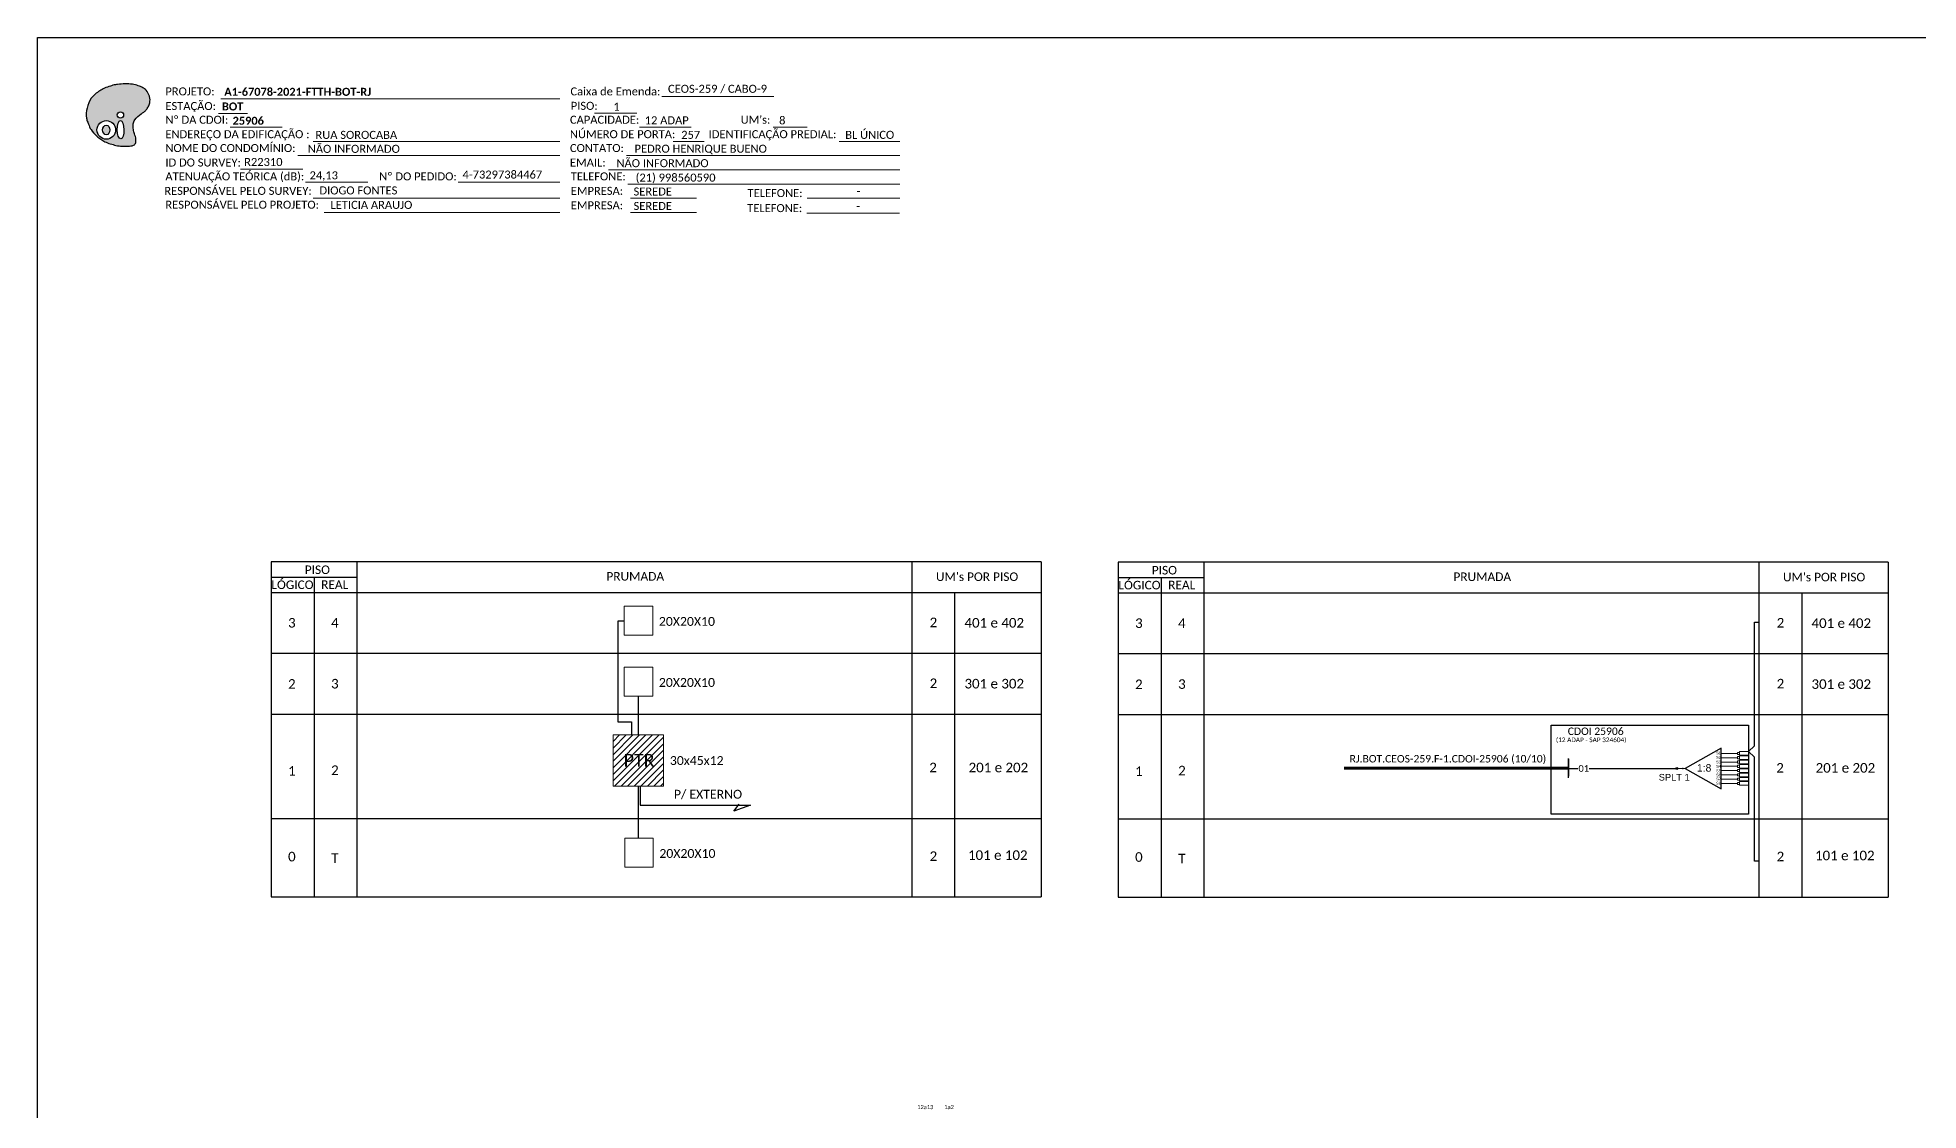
# Model space of a CAD drawing. Extents: x -4 to 837, y 1 to 595.
# Drawn here: x -4 to 502, y 307 to 595 of the extents above; entities that cross this region are included whole.
import ezdxf
from ezdxf.enums import TextEntityAlignment as Align

# ---------------------------------------------------------------- set-up
doc = ezdxf.new("R2010")
doc.units = 0
doc.styles.add('ARIAL', font='arial.ttf')
doc.styles.add('WMF-Calibri0', font='calibri.ttf')
doc.styles.add('WMF-Calibri1', font='calibrib.ttf')

# ---------------------------------------------------------------- blocks, each defined once
blk = doc.blocks.new('OI')
h = blk.add_hatch(color=40)
edge = h.paths.add_edge_path()
edge.add_spline(control_points=[(4.35, -0.67), (3.92, -0.99), (3.26, -1.5), (2.81, -2.59), (2.9, -3.5), (3.06, -4.27), (3.31, -4.85), (3.37, -5.39), (3.4, -5.88), (3.2, -6.4), (2.54, -6.61), (1.65, -6.63), (0.55, -6.67), (-0.56, -6.42), (-1.61, -6.14), (-2.77, -5.61), (-3.92, -4.77), (-4.89, -3.7), (-5.34, -2.65), (-5.6, -1.94), (-5.85, -0.96), (-5.71, 0.47), (-5.1, 2.02), (-4.14, 3.02), (-3.3, 3.61), (-2.37, 4.16), (-1.36, 4.44), (-0.56, 4.7), (0.79, 4.85), (2.24, 4.97), (3.79, 4.57), (4.67, 4.21), (5.44, 3.65), (5.76, 2.99), (6.03, 2.21), (6.01, 1.46), (5.72, 0.64), (5.31, 0.08), (4.88, -0.38), (4.51, -0.55), (4.35, -0.67)], knot_values=[0, 0, 0, 0, 1.60434, 2.417191, 3.427595, 4.282808, 4.776746, 5.304182, 5.888771, 6.258406, 6.858137, 7.79129, 8.986195, 10.124242, 11.187857, 12.242908, 13.953784, 15.414161, 16.515391, 17.349188, 17.675853, 19.552021, 21.515531, 22.568638, 23.63245, 24.621084, 25.782718, 26.745347, 27.142653, 29.870543, 31.004649, 31.921532, 32.709589, 33.801391, 34.042471, 35.192333, 35.971461, 36.628871, 37.254359, 37.836911, 37.836911, 37.836911, 37.836911], degree=3, periodic=0)
h.paths.add_polyline_path([(1.13, -0.87, -1), (-0.04, -0.87, -1)], flags=16)
edge = h.paths.add_edge_path(flags=16)
edge.add_ellipse((0.56, -3.59), major_axis=(-0.02, 1.71), ratio=0.361305, start_angle=0, end_angle=360)
h.paths.add_polyline_path([(-0.36, -3.62, -1), (-3.8, -3.62, -1)], flags=16)
edge = h.paths.add_edge_path(flags=0)
edge.add_ellipse((-2.08, -3.62), major_axis=(0, 0.885), ratio=0.758294, start_angle=0, end_angle=360)
at = {"color": 40}
for centre, radius in [((-2.08, -3.62), 1.72), ((0.54, -0.87), 0.587)]:
    blk.add_circle(centre, radius, dxfattribs=at)
blk.add_ellipse((-2.08, -3.62), major_axis=(0, 0.885), ratio=0.758294, start_param=-3.141592653589792, end_param=3.141592653589792, dxfattribs=at)
blk.add_ellipse((0.56, -3.59), major_axis=(-0.02, 1.71), ratio=0.361305, dxfattribs=at)
at = {"color": 40, "start_tangent": (-0.800898, -0.598801), "end_tangent": (-0.800898, -0.598801)}
blk.add_spline([(4.35, -0.67), (3.2, -1.78), (2.9, -2.54), (2.92, -3.55), (3.12, -4.38), (3.28, -4.85), (3.37, -5.37), (3.35, -5.95), (3.2, -6.29), (2.66, -6.55), (1.73, -6.63), (0.54, -6.62), (-0.58, -6.41), (-1.6, -6.11), (-2.56, -5.67), (-3.95, -4.67), (-4.89, -3.56), (-5.37, -2.56), (-5.64, -1.78), (-5.72, -1.46), (-5.63, 0.42), (-4.84, 2.22), (-4.13, 2.99), (-3.27, 3.62), (-2.4, 4.09), (-1.3, 4.47), (-0.37, 4.72), (0.02, 4.77), (2.75, 4.8), (3.85, 4.53), (4.69, 4.16), (5.31, 3.68), (5.85, 2.73), (5.93, 2.5), (5.94, 1.35), (5.67, 0.62), (5.29, 0.08), (4.84, -0.36), (4.35, -0.67)], degree=3, dxfattribs=at)
blk = doc.blocks.new('SPLT_1-8_SC-APC')
at = {"color": 1}
blk.add_lwpolyline([(-7.37, -2.1), (-17.04, -7.55), (-7.37, -13), (-7.37, -2.1)], dxfattribs=at)
at = {"color": 3, "lineweight": 0}
for points in [[(-2.99, -3.51), (-7.37, -3.51)], [(-7.37, -4.66), (-2.99, -4.66)], [(-2.41, -3.02), (-2.41, -4)], [(-2.41, -3.02), (0, -3.02)], [(-2.41, -4), (0, -4)], [(-2.41, -4.17), (-2.41, -5.16)], [(-2.41, -4.17), (0, -4.17)], [(-7.37, -5.82), (-2.99, -5.82)], [(-7.37, -6.97), (-2.99, -6.97)], [(-7.37, -8.12), (-2.99, -8.12)], [(-7.37, -9.28), (-2.99, -9.28)], [(-2.41, -5.16), (0, -5.16)], [(-2.41, -5.32), (-2.41, -6.31)], [(-2.41, -5.32), (0, -5.32)], [(-2.41, -6.31), (0, -6.31)], [(-2.41, -6.48), (-2.41, -7.46)], [(-2.41, -6.48), (0, -6.48)], [(-2.41, -7.46), (0, -7.46)], [(-2.41, -7.63), (-2.41, -8.62)], [(-2.41, -7.63), (0, -7.63)], [(-2.41, -8.62), (0, -8.62)], [(-2.41, -8.78), (-2.41, -9.77)], [(-2.41, -8.78), (0, -8.78)], [(-2.41, -9.77), (0, -9.77)], [(-2.41, -9.94), (-2.41, -10.92)], [(-2.41, -9.94), (0, -9.94)], [(-7.37, -10.43), (-2.99, -10.43)], [(-7.37, -11.58), (-2.99, -11.58)], [(-2.41, -10.92), (0, -10.92)], [(-2.41, -11.09), (-2.41, -12.08)], [(-2.41, -11.09), (0, -11.09)], [(-2.41, -12.08), (0, -12.08)]]:
    blk.add_lwpolyline(points, dxfattribs=at)
for points in [[(-2.99, -3.22), (-2.41, -3.22), (-2.41, -3.8), (-2.99, -3.8)], [(-2.99, -4.38), (-2.41, -4.38), (-2.41, -4.95), (-2.99, -4.95)], [(-2.99, -5.53), (-2.41, -5.53), (-2.41, -6.1), (-2.99, -6.1)], [(-2.99, -6.68), (-2.41, -6.68), (-2.41, -7.26), (-2.99, -7.26)], [(-2.99, -7.84), (-2.41, -7.84), (-2.41, -8.41), (-2.99, -8.41)], [(-2.99, -8.99), (-2.41, -8.99), (-2.41, -9.56), (-2.99, -9.56)], [(-2.99, -10.14), (-2.41, -10.14), (-2.41, -10.72), (-2.99, -10.72)], [(-2.99, -11.3), (-2.41, -11.3), (-2.41, -11.87), (-2.99, -11.87)]]:
    blk.add_lwpolyline(points, close=True, dxfattribs=at)
at = {"color": 1, "lineweight": 0}
blk.add_lwpolyline([(-17.04, -7.55), (-19.26, -7.55)], dxfattribs=at)
at = {"color": 1, "style": 'ARIAL'}
for s, height, p in [('S1', 0.75, (-8.74, -3.78)), ('S2', 0.75, (-8.74, -4.97)), ('1:8', 2, (-13.91, -8.4)), ('S3', 0.75, (-8.74, -6.18)), ('S4', 0.75, (-8.74, -7.36)), ('S5', 0.75, (-8.74, -8.57)), ('S6', 0.75, (-8.74, -9.69)), ('S7', 0.75, (-8.74, -10.78)), ('S8', 0.75, (-8.74, -11.9))]:
    blk.add_text(s, height=height, dxfattribs=at).set_placement(p)
blk = doc.blocks.new('SPLITTER_')
blk.add_point((0, 0))
at = {"style": 'ARIAL', "flags": 4}
blk.add_attdef('SPLT', (0, -3.26), '', height=1.5, dxfattribs=at)

msp = doc.modelspace()

# ---------------------------------------------------------------- hatches: boundary and pattern name
h = msp.add_hatch()
h.set_pattern_fill('ANSI31', color=1, scale=10, style=0)
h.set_pattern_definition([(45, (-460.7368, 10.0367), (-0.8838835, 0.8838835), [])])
h.paths.add_polyline_path([(150.88, 394), (164.45, 394), (164.45, 407.76), (150.88, 407.76)])
h.paths.add_polyline_path([(152.89, 398.35), (162.97, 398.35), (162.97, 403.5), (152.89, 403.5)], flags=24)
h = msp.add_hatch(color=3)
h.dxf.hatch_style = 1
edge = h.paths.add_edge_path()
edge.add_arc((436.9, 398.75), 0.256, 0, 360)
h = msp.add_hatch()
h.set_pattern_fill('ANSI31', color=1, scale=10, style=0)
h.set_pattern_definition([(45, (-457.8024, -17.5247), (-0.8838835, 0.8838835), [])])
h.paths.add_polyline_path([(156.27, 370.79), (165.7, 370.79), (165.7, 375.94), (156.27, 375.94)], flags=9)

# ---------------------------------------------------------------- linework, layer by layer
at = {"color": 3}
for p, q in [((157.73, 407.76), (157.73, 418.18)), ((157.73, 380.09), (157.73, 394))]:
    msp.add_line(p, q, dxfattribs=at)
at = {"color": 1}
msp.add_line((407.75, 401.3), (407.75, 396.72), dxfattribs=at)
msp.add_lwpolyline([(-3.83, 595.26), (837.17, 595.26), (837.17, 1.26), (-3.83, 1.26)], close=True)
at = {"color": 7, "lineweight": 0}
for points in [[(45.4, 578.83), (136.56, 578.83)], [(163.97, 579.42), (194.13, 579.42)], [(44.78, 574.89), (52.64, 574.89)], [(145.92, 574.94), (157.3, 574.94)], [(47.97, 571.21), (61.93, 571.21)], [(70.26, 567.32), (136.56, 567.32)], [(157.98, 571.21), (171.92, 571.21)], [(167.08, 567.32), (175.41, 567.32)], [(193.91, 571.21), (203.11, 571.21)], [(211.69, 567.32), (227.96, 567.32)], [(66.16, 563.59), (136.56, 563.59)], [(154.52, 563.59), (227.99, 563.59)], [(50.76, 559.91), (67.49, 559.91)], [(68.2, 556.35), (84.93, 556.35)], [(109.28, 556.35), (136.59, 556.35)], [(149.67, 559.7), (227.99, 559.7)], [(70.26, 552.09), (136.56, 552.09)], [(154.81, 555.82), (227.99, 555.82)], [(155.54, 552.09), (173.3, 552.09)], [(203.07, 552.09), (227.99, 552.09)], [(73.24, 548.2), (136.56, 548.2)], [(155.54, 548.2), (173.3, 548.2)], [(202.98, 548.05), (227.9, 548.05)]]:
    msp.add_lwpolyline(points, dxfattribs=at)
for points in [[(58.98, 454.32), (58.98, 364.24)], [(70.55, 450.21), (70.55, 364.24)], [(82.12, 364.24), (82.12, 454.32)], [(231.23, 454.32), (231.23, 364.24)], [(265.95, 454.32), (265.95, 364.24)], [(286.71, 454.22), (286.71, 364.13)], [(298.28, 450.11), (298.28, 364.13)], [(309.85, 364.13), (309.85, 454.22)], [(458.96, 454.22), (458.96, 364.13)], [(493.68, 454.22), (493.68, 364.13)], [(242.81, 364.24), (242.81, 446.09)], [(470.54, 364.13), (470.54, 445.99)], [(58.98, 429.72), (265.95, 429.72)], [(286.71, 429.62), (493.68, 429.62)], [(58.98, 413.35), (265.95, 413.35)], [(286.71, 413.25), (493.68, 413.25)], [(58.98, 385.3), (265.95, 385.3)], [(286.71, 385.19), (493.68, 385.19)], [(58.98, 364.24), (265.95, 364.24)], [(286.71, 364.13), (493.68, 364.13)]]:
    msp.add_lwpolyline(points)
at = {"color": 0}
for points in [[(265.95, 454.32), (58.98, 454.32)], [(58.98, 450.21), (82.12, 450.21)], [(493.68, 454.22), (286.71, 454.22)], [(286.71, 450.11), (309.85, 450.11)], [(58.98, 446.09), (265.95, 446.09)], [(286.71, 445.99), (493.68, 445.99)]]:
    msp.add_lwpolyline(points, dxfattribs=at)
at = {"lineweight": 0}
for points in [[(161.55, 442.35), (153.89, 442.35), (153.89, 434.58), (161.55, 434.58)], [(161.55, 425.95), (153.89, 425.95), (153.89, 418.18), (161.55, 418.18)], [(161.68, 379.97), (154.02, 379.97), (154.02, 372.2), (161.68, 372.2)]]:
    msp.add_lwpolyline(points, close=True, dxfattribs=at)
at = {"color": 3}
for points in [[(153.89, 438.34), (152.14, 438.34), (152.14, 411.26), (155.85, 411.26)], [(458.96, 373.85), (457.76, 373.85), (457.76, 401.77), (456.19, 403.28), (457.76, 404.79), (457.76, 438.08), (458.96, 438.08)], [(155.85, 411.26), (155.85, 407.75)], [(407.7, 398.75), (410.29, 398.75)], [(413.36, 398.75), (422.65, 398.75)], [(422.65, 398.75), (436.64, 398.75)], [(429.94, 398.75), (436.9, 398.75)]]:
    msp.add_lwpolyline(points, dxfattribs=at)
at = {"color": 1}
msp.add_lwpolyline([(403.06, 410.35), (456.19, 410.35), (456.19, 386.46), (403.06, 386.46)], close=True, dxfattribs=at)
at = {"color": 1, "lineweight": 0}
msp.add_lwpolyline([(150.88, 407.76), (164.45, 407.76), (164.45, 394), (150.88, 394)], close=True, dxfattribs=at)
at = {"color": 1}
for points in [[(407.75, 396.25), (407.75, 401.46)], [(158.13, 394), (158.13, 388.89), (187.81, 388.89)], [(183.39, 387.29), (184.8, 389.12)], [(187.81, 388.88), (183.39, 387.29)]]:
    msp.add_lwpolyline(points, dxfattribs=at)
msp.add_lwpolyline([(347.39, 398.82, 0.8, 0.8, 0), (407.75, 398.85, 0.8, 0.8, 0)], format="xyseb", dxfattribs=at)
at = {"color": 3}
msp.add_circle((436.9, 398.75), 0.256, dxfattribs=at)

# ---------------------------------------------------------------- block references
at = {"color": 0, "xscale": 1.45670871019676, "yscale": 1.45670871019676, "zscale": 1.45670871019676, "rotation": 0.1532896023949059}
msp.add_blockref('OI', (17.65, 575.72), dxfattribs=at)
at = {"color": 3}
msp.add_blockref('SPLT_1-8_SC-APC', (456.19, 406.3), dxfattribs=at)
at = {"color": 7}
ref = msp.add_blockref('SPLITTER_', (438.54, 398.75), dxfattribs=dict(at, xscale=-1))
ref.add_attrib('SPLT', 'SPLT 1', (432.01, 395.49), dxfattribs={"height": 1.79, "style": 'ARIAL'})

# ---------------------------------------------------------------- texts
at = {"color": 7, "lineweight": 0, "style": 'WMF-Calibri0'}
for s, height, p in [('PROJETO:', 2.151, (30.52, 579.72)), ('Caixa de Emenda:', 2.1513, (139.42, 579.72)), ('ESTAÇÃO:', 2.151, (30.52, 575.79)), ('PISO:', 2.151, (139.51, 575.84)), ('Nº DA CDOI:', 2.1513, (30.52, 572.1)), ('CAPACIDADE:', 2.1513, (139.29, 572.1)), ("UM's:", 2.151, (185.19, 572.1)), ('ENDEREÇO DA EDIFICAÇÃO :', 2.1513, (30.52, 568.22)), ('NOME DO CONDOMÍNIO:', 2.1513, (30.52, 564.49)), ('CONTATO:', 2.151, (139.29, 564.49)), ('NÚMERO DE PORTA:', 2.1513, (139.29, 568.22)), ('IDENTIFICAÇÃO PREDIAL:', 2.1513, (176.59, 568.22)), ('ID DO SURVEY:', 2.1513, (30.52, 560.6)), ('EMAIL:', 2.151, (139.29, 560.6)), ('ATENUAÇÃO TEÓRICA (dB):', 2.1513, (30.52, 556.87)), ('Nº DO PEDIDO:', 2.1513, (88.02, 556.87)), ('TELEFONE:', 2.151, (139.51, 556.87)), ('RESPONSÁVEL PELO SURVEY:', 2.1513, (30.23, 552.98)), ('RESPONSÁVEL PELO PROJETO:', 2.1513, (30.52, 549.25)), ('EMPRESA:', 2.151, (139.51, 552.98)), ('EMPRESA:', 2.151, (139.51, 549.1)), ('TELEFONE:', 2.151, (187.04, 552.38)), ('TELEFONE:', 2.151, (186.95, 548.34))]:
    msp.add_text(s, height=height, dxfattribs=at).set_placement(p)
at = {"color": 7}
for s, height, style, p in [('A1-67078-2021-FTTH-BOT-RJ', 2.1513, 'WMF-Calibri1', (46.35, 579.61)), ('CEOS-259 / CABO-9', 2.1513, 'WMF-Calibri0', (165.65, 580.42)), ('BOT', 2.151, 'WMF-Calibri1', (45.73, 575.67)), ('1', 2.15, 'WMF-Calibri0', (150.97, 575.62)), ('12 ADAP', 2.151, 'WMF-Calibri0', (159.39, 571.95)), ('8', 2.15, 'WMF-Calibri0', (195.53, 571.93)), ('NÃO INFORMADO', 2.1513, 'WMF-Calibri0', (68.8, 564.28)), ('RUA SOROCABA', 2.1513, 'WMF-Calibri0', (70.87, 568.03)), ('PEDRO HENRIQUE BUENO ', 2.1513, 'WMF-Calibri0', (156.65, 564.31)), ('257', 2.151, 'WMF-Calibri0', (169.21, 568.04)), ('BL ÚNICO', 2.151, 'WMF-Calibri0', (213.31, 568.04)), ('R22310', 2.151, 'WMF-Calibri0', (51.7, 560.74)), ('NÃO INFORMADO', 2.1513, 'WMF-Calibri0', (151.8, 560.42)), ('24,13', 2.151, 'WMF-Calibri0', (69.29, 557.15)), ('4-73297384467 ', 2.1513, 'WMF-Calibri0', (110.41, 557.36)), ('(21) 998560590', 2.1513, 'WMF-Calibri0', (156.95, 556.54)), ('DIOGO FONTES', 2.1513, 'WMF-Calibri0', (71.93, 553.09)), ('LETICIA ARAUJO', 2.1513, 'WMF-Calibri0', (74.92, 549.21)), ('SEREDE', 2.151, 'WMF-Calibri0', (156.39, 552.8)), ('                -', 2.1513, 'WMF-Calibri0', (204.22, 552.94)), ('SEREDE', 2.151, 'WMF-Calibri0', (156.39, 548.92)), ('                -', 2.1513, 'WMF-Calibri0', (204.13, 548.91)), ('20X20X10', 2.373, 'WMF-Calibri0', (163.2, 437.1)), ('20X20X10', 2.373, 'WMF-Calibri0', (163.2, 420.69)), ('PTR', 3.433, 'WMF-Calibri0', (153.74, 399.23)), ('30x45x12', 2.373, 'WMF-Calibri0', (166.15, 399.69)), ('P/ EXTERNO', 2.373, 'WMF-Calibri0', (167.23, 390.63)), ('20X20X10', 2.373, 'WMF-Calibri0', (163.33, 374.71))]:
    msp.add_text(s, height=height, dxfattribs=dict(at, style=style)).set_placement(p)
at = {"color": 7, "style": 'WMF-Calibri1'}
msp.add_text('25906', height=2.151, dxfattribs=at).set_placement((52.8, 571.83), align=Align.CENTER)
at = {"color": 0, "style": 'WMF-Calibri0'}
for s, p in [('     PISO', (63.94, 451.02)), ('PRUMADA', (149.09, 449.25)), ("UM's POR PISO", (237.69, 449.16)), ('     PISO', (291.67, 450.91)), ('PRUMADA', (376.82, 449.15)), ("UM's POR PISO", (465.42, 449.06)), ('  LÓGICO', (57.4, 446.99)), ('    REAL', (69.16, 447.04)), ('  LÓGICO', (285.13, 446.89)), ('    REAL', (296.89, 446.94))]:
    msp.add_text(s, height=2.3, dxfattribs=at).set_placement(p)
at = {"color": 7, "linetype": 'Continuous', "style": 'WMF-Calibri0'}
for s, p in [('401 e 402', (245.36, 436.63)), ('401 e 402', (473.09, 436.53)), ('301 e 302', (245.36, 420.26)), ('301 e 302', (473.09, 420.15)), ('201 e 202', (246.47, 397.72)), ('201 e 202', (474.2, 397.62)), ('101 e 102', (246.31, 374.16)), ('101 e 102', (474.04, 374.06))]:
    msp.add_text(s, height=2.575, dxfattribs=at).set_placement(p)
at = {"color": 1, "style": 'WMF-Calibri0'}
for s, p in [('CDOI 25906', (407.56, 407.75)), ('RJ.BOT.CEOS-259.F-1.CDOI-25906 (10/10)', (348.91, 400.36))]:
    msp.add_text(s, height=2, dxfattribs=at).set_placement(p)
msp.add_text('(12 ADAP - SAP 324604)', height=1.25, dxfattribs=at).set_placement((413.86, 405.82), align=Align.CENTER)
at = {"color": 7, "style": 'WMF-Calibri0'}
msp.add_text('01', height=1.793, dxfattribs=at).set_placement((411.86, 398.75), align=Align.MIDDLE_CENTER)
at = {"char_height": 1.1138, "width": 18.8296, "attachment_point": 5}
for s, insert in [('{\\fCalibri|b0|i0|c0|p34;\\C7;12a13}', (234.84, 307.69)), ('{\\fCalibri|b0|i0|c0|p34;\\C7;1a2}', (241.22, 307.69))]:
    msp.add_mtext(s, dxfattribs=dict(at, insert=insert))
at = {"color": 7, "linetype": 'Continuous', "style": 'WMF-Calibri0', "flags": 4}
for tag, p in [('3', (64.52, 437.91)), ('4', (76.09, 437.91)), ('2', (237.02, 438.02)), ('3', (292.25, 437.81)), ('4', (303.82, 437.81)), ('2', (464.75, 437.92)), ('2', (64.52, 421.47)), ('3', (76.09, 421.54)), ('2', (237.02, 421.65)), ('2', (292.25, 421.37)), ('3', (303.82, 421.44)), ('2', (464.75, 421.55)), ('2', (76.09, 398.28)), ('2', (236.92, 399.01)), ('2', (303.82, 398.18)), ('2', (464.64, 398.91)), ('1', (64.52, 398.1)), ('1', (292.25, 398)), ('0', (64.52, 375.04)), ('T', (76.09, 374.63)), ('2', (237.01, 375.17)), ('0', (292.25, 374.94)), ('T', (303.82, 374.53)), ('2', (464.74, 375.07))]:
    msp.add_attdef(tag, text='XX', height=2.575, dxfattribs=at).set_placement(p, align=Align.MIDDLE_CENTER)

doc.saveas('drawing.dxf')
